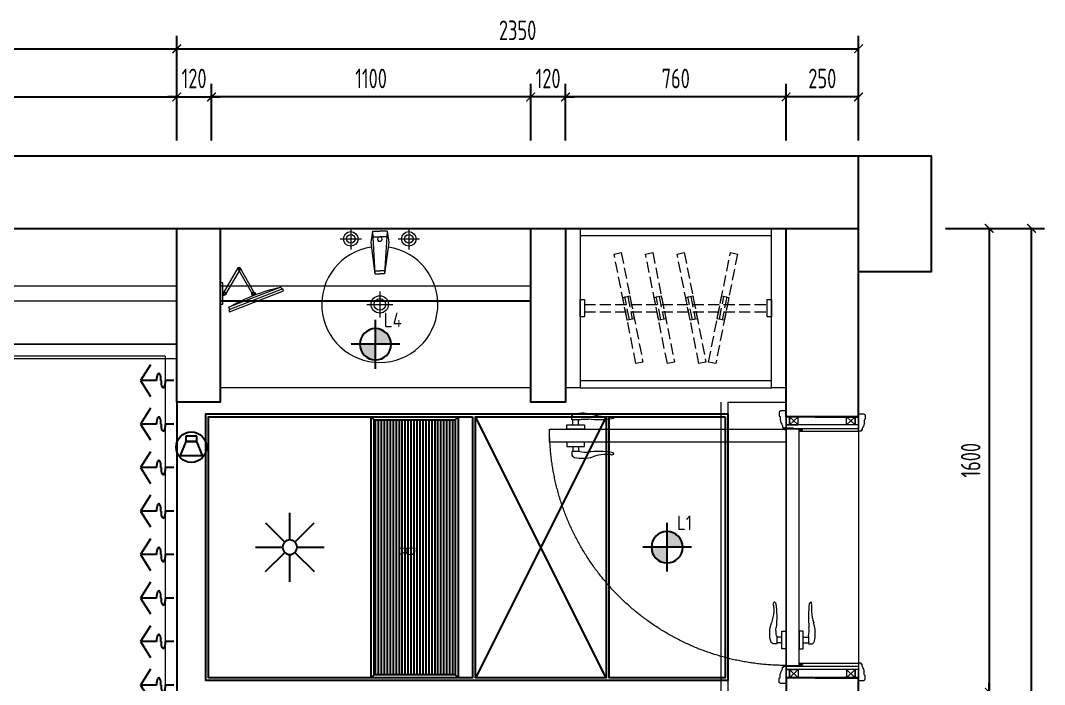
# Model space of a CAD drawing. Header units: millimetres. Extents: x 84706 to 155398, y -6776 to 36429.
# Drawn here: x 124882 to 128411, y 30277 to 32567 of the extents above; entities that cross this region are included whole.
import ezdxf
from ezdxf.enums import TextEntityAlignment as Align

# ---------------------------------------------------------------- set-up
doc = ezdxf.new("R2010")
doc.units = ezdxf.units.MM
for name, pattern in [('ACAD_ISO03W100', [30, 12, -18]), ('DASH', [8.89, 6.35, -2.54]), ('DOTE', [61.468, 50.8, -5.08, 0.508, -5.08]), ('HIDDEN', [9.525, 6.35, -3.175])]:
    doc.linetypes.add(name, pattern=pattern)
doc.layers.get('Defpoints').update_dxf_attribs({"color": 250})
for name, color, linetype in [('F-活动家具', 51, 'Continuous'), ('P-04-天花Ceiling AC', 14, 'Continuous'), ('P-04-天花Ceiling Lighting', 1, 'Continuous'), ('P-04-天花Ceiling Modelling', 30, 'Continuous'), ('WALL_NEW【新建墙体】', 4, 'Continuous'), ('WALL【墙体】', 7, 'Continuous')]:
    doc.layers.add(name, color=color, linetype=linetype)
for name, color, linetype, lineweight in [('FC-Doorsill【门槛线】', 8, 'Continuous', 0), ('FC-Material【地坪分割线】', 138, 'Continuous', 0), ('FF-Door【门】', 51, 'Continuous', 0), ('FF-Fixed【固定家具】', 30, 'Continuous', 0), ('FF-FIXT【洁具】', 31, 'Continuous', 0), ('FF-MT【门套】', 20, 'Continuous', 0), ('FF-【活动成品家具】', 51, 'Continuous', 0), ('RC-dimensions', 44, 'Continuous', 0), ('RC-Modelling【天花造型】', 30, 'Continuous', 0)]:
    doc.layers.add(name, color=color, linetype=linetype, lineweight=lineweight)
doc.styles.add('MT-DIM', font='ARCHS.SHX', dxfattribs={"width": 0.8})
doc.styles.add('XZC', font='SIMPLEX.SHX', dxfattribs={"width": 0.7, "bigfont": 'hztxt.shx'})
doc.styles.add('尺寸标注', font='ARCHS.SHX', dxfattribs={"width": 0.8})
doc.linetypes.add('LED_LINE', pattern='A,12.7,-5.08,["LED",XZC,S=2.54,R=0,X=-2.54,Y=-1.27],-6.35', length=24.13)
doc.dimstyles.new('海龙1：25', dxfattribs={"dimscale": 25, "dimtxt": 2.25, "dimasz": 1, "dimexe": 1.5, "dimexo": 1, "dimgap": 1, "dimtad": 1, "dimdec": 0, "dimrnd": 5, "dimdsep": 46, "dimtxsty": '尺寸标注', "dimblk": 'ARCHTICK', "dimblk1": 'ARCHTICK', "dimblk2": 'ARCHTICK', "dimcen": 1, "dimclrd": 44, "dimclre": 44, "dimclrt": 2, "dimadec": 0, "dimazin": 0, "dimtfac": 1, "dimtdec": 0, "dimtix": 1, "dimtmove": 2, "dimatfit": 3, "dimldrblk": 'hl_arrow2', "dimfxl": 0, "dimarcsym": 0})

# ---------------------------------------------------------------- blocks, each defined once
blk = doc.blocks.new('_ArchTick')
at = {"color": 2, "linetype": 'ByBlock', "const_width": 0.15}
blk.add_lwpolyline([(-0.5, -0.5), (0.5, 0.5)], dxfattribs=at)
blk = doc.blocks.new('*D802')
at = {"layer": 'Defpoints', "color": 0, "transparency": 16777216}
for p in [(126039.3, 26730.4), (125919.3, 26277.4), (126039.3, 26277.4)]:
    blk.add_point(p, dxfattribs=at)
at = {"layer": 'RC-dimensions', "color": 44, "lineweight": -2, "transparency": 16777216}
for p, q in [((125919.3, 26580.4), (125919.3, 26775.4)), ((126039.3, 26580.4), (126039.3, 26775.4)), ((125919.3, 26730.4), (125889.3, 26730.4)), ((125919.3, 26730.4), (126039.3, 26730.4)), ((126039.3, 26730.4), (126069.3, 26730.4))]:
    blk.add_line(p, q, dxfattribs=at)
at = {"layer": 'RC-dimensions', "color": 44, "lineweight": -2, "transparency": 16777216, "xscale": 30, "yscale": 30, "zscale": 30}
blk.add_blockref('_ArchTick', (125919.3, 26730.4), dxfattribs=at)
at = {"layer": 'RC-dimensions', "color": 44, "lineweight": -2, "transparency": 16777216, "xscale": 30, "yscale": 30, "zscale": 30, "rotation": 180}
blk.add_blockref('_ArchTick', (126039.3, 26730.4), dxfattribs=at)
at = {"layer": 'RC-dimensions', "color": 2, "transparency": 16777216, "insert": (125979.3, 26794.2), "char_height": 67.5, "attachment_point": 5, "style": '尺寸标注'}
blk.add_mtext('120', dxfattribs=at)
blk = doc.blocks.new('hl_arrow2')
at = {"color": 2}
blk.add_line((-0.22, 0), (-1, 0), dxfattribs=at)
blk.add_lwpolyline([(-0.22, 0), (-0.86, -0.69), (-0.65, -0.86), (0, 0), (-0.65, 0.86), (-0.86, 0.69)], close=True, dxfattribs=at)
for points in [[(-0.86, 0.69), (-0.65, 0.86), (-0.22, 0), (0, 0)], [(-0.86, -0.69), (-0.65, -0.86), (-0.22, 0), (0, 0)]]:
    blk.add_solid(points, dxfattribs=at)
blk = doc.blocks.new('*D803')
at = {"layer": 'Defpoints', "color": 0, "transparency": 16777216}
for p in [(128419.4, 24677.5), (128719.4, 24677.5), (128269.3, 24527.5)]:
    blk.add_point(p, dxfattribs=at)
at = {"layer": 'RC-dimensions', "color": 44, "lineweight": -2, "transparency": 16777216}
for p, q in [((128719.4, 24677.5), (128719.4, 24707.5)), ((128569.4, 24677.5), (128764.4, 24677.5)), ((128719.4, 24527.5), (128719.4, 24677.5)), ((128569.4, 24527.5), (128764.4, 24527.5)), ((128719.4, 24527.5), (128719.4, 24497.5))]:
    blk.add_line(p, q, dxfattribs=at)
at = {"layer": 'RC-dimensions', "color": 44, "lineweight": -2, "transparency": 16777216, "xscale": 30, "yscale": 30, "zscale": 30}
for p, rotation in [((128719.4, 24677.5), 270), ((128719.4, 24527.5), 90)]:
    blk.add_blockref('_ArchTick', p, dxfattribs=dict(at, rotation=rotation))
at = {"layer": 'RC-dimensions', "color": 2, "transparency": 16777216, "insert": (128655.7, 24602.5), "char_height": 67.5, "attachment_point": 5, "rotation": 90, "style": '尺寸标注'}
blk.add_mtext('150', dxfattribs=at)
blk = doc.blocks.new('*D806')
at = {"layer": 'Defpoints', "color": 0, "transparency": 16777216}
for p in [(128019.3, 26730.4), (128269.3, 26430.4), (128019.3, 26277.4)]:
    blk.add_point(p, dxfattribs=at)
at = {"layer": 'RC-dimensions', "color": 44, "lineweight": -2, "transparency": 16777216}
for p, q in [((128019.3, 26580.4), (128019.3, 26775.4)), ((128269.3, 26580.4), (128269.3, 26775.4)), ((128269.3, 26730.4), (128019.3, 26730.4))]:
    blk.add_line(p, q, dxfattribs=at)
at = {"layer": 'RC-dimensions', "color": 44, "lineweight": -2, "transparency": 16777216, "xscale": 30, "yscale": 30, "zscale": 30, "rotation": 180}
blk.add_blockref('_ArchTick', (128019.3, 26730.4), dxfattribs=at)
at = {"layer": 'RC-dimensions', "color": 44, "lineweight": -2, "transparency": 16777216, "xscale": 30, "yscale": 30, "zscale": 30}
blk.add_blockref('_ArchTick', (128269.3, 26730.4), dxfattribs=at)
at = {"layer": 'RC-dimensions', "color": 2, "transparency": 16777216, "insert": (128144.3, 26794.2), "char_height": 67.5, "attachment_point": 5, "style": '尺寸标注'}
blk.add_mtext('250', dxfattribs=at)
blk = doc.blocks.new('*D807')
at = {"layer": 'Defpoints', "color": 0, "transparency": 16777216}
for p in [(127259.3, 26730.4), (127259.3, 26277.4), (128019.3, 26277.4)]:
    blk.add_point(p, dxfattribs=at)
at = {"layer": 'RC-dimensions', "color": 44, "lineweight": -2, "transparency": 16777216}
for p, q in [((127259.3, 26580.4), (127259.3, 26775.4)), ((128019.3, 26580.4), (128019.3, 26775.4)), ((128019.3, 26730.4), (127259.3, 26730.4))]:
    blk.add_line(p, q, dxfattribs=at)
at = {"layer": 'RC-dimensions', "color": 44, "lineweight": -2, "transparency": 16777216, "xscale": 30, "yscale": 30, "zscale": 30, "rotation": 180}
blk.add_blockref('_ArchTick', (127259.3, 26730.4), dxfattribs=at)
at = {"layer": 'RC-dimensions', "color": 44, "lineweight": -2, "transparency": 16777216, "xscale": 30, "yscale": 30, "zscale": 30}
blk.add_blockref('_ArchTick', (128019.3, 26730.4), dxfattribs=at)
at = {"layer": 'RC-dimensions', "color": 2, "transparency": 16777216, "insert": (127639.3, 26794.2), "char_height": 67.5, "attachment_point": 5, "style": '尺寸标注'}
blk.add_mtext('760', dxfattribs=at)
blk = doc.blocks.new('洗手台40')
at = {"color": 8}
for p, q in [((194.8, 336.5), (194.8, 263.5)), ((231.3, 300), (158.3, 300)), ((-31.3, 245.1), (-31.3, 154.9)), ((182.2, 231.4), (74.6, 216.7)), ((221.1, 225), (74.6, 216.7)), ((74.6, 216.7), (74.6, 200)), ((84.7, 217.2), (84.7, 200)), ((221.1, 225), (182.2, 231.4)), ((201.4, 223.9), (201.4, 200)), ((221.1, 225), (221.1, 200)), ((13.8, 200), (-76.3, 200)), ((74.6, 183.3), (74.6, 200)), ((221.1, 175), (74.6, 183.3)), ((182.2, 168.6), (74.6, 183.3)), ((84.7, 182.8), (84.7, 200)), ((201.4, 176.1), (201.4, 200)), ((221.1, 175), (221.1, 200)), ((221.1, 175), (182.2, 168.6)), ((194.8, 136.5), (194.8, 63.5)), ((231.3, 100), (158.3, 100))]:
    blk.add_line(p, q, dxfattribs=at)
for centre, radius in [((194.8, 300), 25), ((194.8, 300), 15), ((-31.3, 200), 30), ((-31.3, 200), 20), ((194.8, 100), 25), ((194.8, 100), 15)]:
    blk.add_circle(centre, radius, dxfattribs=at)
blk.add_arc((-31.3, 200), 200, 8.4238, 351.5762)
for centre, start, end in [((194, 201.2), 350.5252, 189.4748), ((194, 198.8), 170.5252, 9.4748)]:
    blk.add_arc(centre, 7.19, start, end, dxfattribs=at)
blk = doc.blocks.new('*D808')
at = {"layer": 'Defpoints', "color": 0, "transparency": 16777216}
for p in [(126039.3, 26730.4), (126039.3, 26277.4), (127139.3, 26277.4)]:
    blk.add_point(p, dxfattribs=at)
at = {"layer": 'RC-dimensions', "color": 44, "lineweight": -2, "transparency": 16777216}
for p, q in [((126039.3, 26580.4), (126039.3, 26775.4)), ((127139.3, 26580.4), (127139.3, 26775.4)), ((127139.3, 26730.4), (126039.3, 26730.4))]:
    blk.add_line(p, q, dxfattribs=at)
at = {"layer": 'RC-dimensions', "color": 44, "lineweight": -2, "transparency": 16777216, "xscale": 30, "yscale": 30, "zscale": 30, "rotation": 180}
blk.add_blockref('_ArchTick', (126039.3, 26730.4), dxfattribs=at)
at = {"layer": 'RC-dimensions', "color": 44, "lineweight": -2, "transparency": 16777216, "xscale": 30, "yscale": 30, "zscale": 30}
blk.add_blockref('_ArchTick', (127139.3, 26730.4), dxfattribs=at)
at = {"layer": 'RC-dimensions', "color": 2, "transparency": 16777216, "insert": (126589.3, 26794.2), "char_height": 67.5, "attachment_point": 5, "style": '尺寸标注'}
blk.add_mtext('1100', dxfattribs=at)
blk = doc.blocks.new('*D809')
at = {"layer": 'Defpoints', "color": 0, "transparency": 16777216}
for p in [(127139.3, 26730.4), (127139.3, 26277.4), (127259.3, 26277.4)]:
    blk.add_point(p, dxfattribs=at)
at = {"layer": 'RC-dimensions', "color": 44, "lineweight": -2, "transparency": 16777216}
for p, q in [((127139.3, 26580.4), (127139.3, 26775.4)), ((127259.3, 26580.4), (127259.3, 26775.4)), ((127139.3, 26730.4), (127109.3, 26730.4)), ((127259.3, 26730.4), (127139.3, 26730.4)), ((127259.3, 26730.4), (127289.3, 26730.4))]:
    blk.add_line(p, q, dxfattribs=at)
at = {"layer": 'RC-dimensions', "color": 44, "lineweight": -2, "transparency": 16777216, "xscale": 30, "yscale": 30, "zscale": 30}
blk.add_blockref('_ArchTick', (127139.3, 26730.4), dxfattribs=at)
at = {"layer": 'RC-dimensions', "color": 44, "lineweight": -2, "transparency": 16777216, "xscale": 30, "yscale": 30, "zscale": 30, "rotation": 180}
blk.add_blockref('_ArchTick', (127259.3, 26730.4), dxfattribs=at)
at = {"layer": 'RC-dimensions', "color": 2, "transparency": 16777216, "insert": (127199.3, 26794.2), "char_height": 67.5, "attachment_point": 5, "style": '尺寸标注'}
blk.add_mtext('120', dxfattribs=at)
blk = doc.blocks.new('*D810')
at = {"layer": 'Defpoints', "color": 0, "transparency": 16777216}
for p in [(128269.3, 26277.4), (128019.3, 24677.5), (128719.4, 24677.5)]:
    blk.add_point(p, dxfattribs=at)
at = {"layer": 'RC-dimensions', "color": 44, "lineweight": -2, "transparency": 16777216}
for p, q in [((128569.4, 26277.4), (128764.4, 26277.4)), ((128719.4, 26277.4), (128719.4, 24677.5)), ((128569.4, 24677.5), (128764.4, 24677.5))]:
    blk.add_line(p, q, dxfattribs=at)
at = {"layer": 'RC-dimensions', "color": 44, "lineweight": -2, "transparency": 16777216, "xscale": 30, "yscale": 30, "zscale": 30}
for p, rotation in [((128719.4, 26277.4), 90), ((128719.4, 24677.5), 270)]:
    blk.add_blockref('_ArchTick', p, dxfattribs=dict(at, rotation=rotation))
at = {"layer": 'RC-dimensions', "color": 2, "transparency": 16777216, "insert": (128655.7, 25477.5), "char_height": 67.5, "attachment_point": 5, "rotation": 90, "style": '尺寸标注'}
blk.add_mtext('1600', dxfattribs=at)
blk = doc.blocks.new('刮须镜平面')
at = {"color": 0, "ltscale": 0.4}
for p, q in [((-118.2, 1.9), (-68.3, 88.4)), ((-61.6, 84.6), (-111.6, -1.9)), ((-68.3, 84.6), (-18.3, -1.9)), ((-11.7, 1.9), (-61.6, 88.4)), ((-9.2, 36.5), (0, 36.5)), ((-9.2, -36.5), (-9.2, 36.5)), ((0, 36.5), (0, -36.5)), ((-218.4, 9.3), (-215.7, 16.4)), ((-32.2, -63), (-218.4, 9.3)), ((-215.7, 16.4), (-29.4, -55.8)), ((-212.1, 15), (-209.3, 22.2)), ((-209.3, 22.2), (-30.2, -47.3)), ((-122.3, -3.3), (-120.3, 2.1)), ((-9.2, 5.8), (-15, 5.8)), ((-111.6, -7.5), (-109.5, -2.1)), ((-9.2, -5.8), (-15, -5.8)), ((-33, -54.4), (-30.2, -47.3)), ((-29.4, -55.8), (-32.2, -63)), ((0, -36.5), (-9.2, -36.5))]:
    blk.add_line(p, q, dxfattribs=at)
for centre in [(-64.9, 86.5), (-114.9, 0), (-15, 0)]:
    blk.add_circle(centre, 3.07, dxfattribs=at)
for centre, radius, start, end in [((-64.9, 86.5), 3.84, 30, 210), ((-64.9, 86.5), 3.84, 330, 150), ((-335.4, -568.2), 603.7, 59.6373, 77.9472), ((-114.9, 0), 5.76, 338.7922, 158.7922), ((-114.9, 0), 3.84, 150, 330), ((-15, 0), 5.76, 90, 270), ((-15, 0), 3.84, 210, 30)]:
    blk.add_arc(centre, radius, start, end, dxfattribs=at)
blk = doc.blocks.new('*D819')
at = {"layer": 'Defpoints', "color": 0, "transparency": 16777216}
for p in [(125919.3, 26896.6), (121519.3, 26596.6), (125919.3, 26596.6)]:
    blk.add_point(p, dxfattribs=at)
at = {"layer": 'RC-dimensions', "color": 44, "lineweight": -2, "transparency": 16777216}
for p, q in [((121519.3, 26746.6), (121519.3, 26941.6)), ((125919.3, 26746.6), (125919.3, 26941.6)), ((121519.3, 26896.6), (125919.3, 26896.6))]:
    blk.add_line(p, q, dxfattribs=at)
at = {"layer": 'RC-dimensions', "color": 44, "lineweight": -2, "transparency": 16777216, "xscale": 30, "yscale": 30, "zscale": 30, "rotation": 180}
blk.add_blockref('_ArchTick', (121519.3, 26896.6), dxfattribs=at)
at = {"layer": 'RC-dimensions', "color": 44, "lineweight": -2, "transparency": 16777216, "xscale": 30, "yscale": 30, "zscale": 30}
blk.add_blockref('_ArchTick', (125919.3, 26896.6), dxfattribs=at)
at = {"layer": 'RC-dimensions', "color": 2, "transparency": 16777216, "insert": (123719.3, 26960.4), "char_height": 67.5, "attachment_point": 5, "style": '尺寸标注'}
blk.add_mtext('4400', dxfattribs=at)
blk = doc.blocks.new('*D820')
at = {"layer": 'Defpoints', "color": 0, "transparency": 16777216}
for p in [(128565.1, 26277.4), (128865.1, 26277.4), (128565.1, 22927.4)]:
    blk.add_point(p, dxfattribs=at)
at = {"layer": 'RC-dimensions', "color": 44, "lineweight": -2, "transparency": 16777216}
for p, q in [((128715.1, 26277.4), (128910.1, 26277.4)), ((128865.1, 22927.4), (128865.1, 26277.4)), ((128715.1, 22927.4), (128910.1, 22927.4))]:
    blk.add_line(p, q, dxfattribs=at)
at = {"layer": 'RC-dimensions', "color": 44, "lineweight": -2, "transparency": 16777216, "xscale": 30, "yscale": 30, "zscale": 30}
for p, rotation in [((128865.1, 26277.4), 90), ((128865.1, 22927.4), 270)]:
    blk.add_blockref('_ArchTick', p, dxfattribs=dict(at, rotation=rotation))
at = {"layer": 'RC-dimensions', "color": 2, "transparency": 16777216, "insert": (128801.4, 24602.4), "char_height": 67.5, "attachment_point": 5, "rotation": 90, "style": '尺寸标注'}
blk.add_mtext('3350', dxfattribs=at)
blk = doc.blocks.new('门套线03')
at = {"ltscale": 100}
blk.add_lwpolyline([(60, 0), (60, 19.7, -0.339185), (56.6, 23.1), (42, 23.1, -0.360475), (38.5, 19.7), (29.2, 19.7, 0.137802), (14.5, 14.7, -0.16589), (3.4, 11.9), (3.4, 8.7), (0, 8.7), (0, 0)], format="xyb", close=True, dxfattribs=at)
blk = doc.blocks.new('HL_Door_Hinge')
at = {"color": 0, "linetype": 'DOTE', "ltscale": 0.04}
for p, q in [((-4, 3), (4, 3)), ((0, -1), (0, 7))]:
    blk.add_line(p, q, dxfattribs=at)
at = {"color": 0, "linetype": 'DASH', "ltscale": 5}
for p, q in [((-2, -26), (-2, 0.8)), ((-0.5, -26), (-0.5, 0)), ((0.5, -26), (0.5, 0)), ((2, -26), (2, 0.8)), ((-0.5, -26), (-2, -26)), ((0.5, -26), (2, -26))]:
    blk.add_line(p, q, dxfattribs=at)
for radius in [3, 2]:
    blk.add_circle((0, 3), radius, dxfattribs=at)
blk = doc.blocks.new('HL_Door_Seal')
at = {"color": 0}
for p, q in [((5, 0), (-5, 0)), ((-1, 6), (-0.5, 6.5)), ((-1, 6), (-0.5, 6)), ((-1, 5.5), (-0.5, 6)), ((-1, 5.5), (-0.5, 5.5)), ((-1, 5), (-0.5, 5.5)), ((-1, 4.5), (-0.5, 5)), ((-1, 5), (-0.5, 5)), ((-1, 4.5), (-0.5, 4.5)), ((-1, 4), (-0.5, 4.5)), ((-1, 4), (-0.5, 4)), ((-1, 3.5), (-0.5, 4)), ((-1, 3.5), (-0.5, 3.5)), ((-1, 3), (-0.5, 3.5)), ((-1, 3), (-0.5, 3)), ((-1, 2.5), (-0.5, 3)), ((-1, 2.5), (-0.5, 2.5)), ((-1, 2), (-0.5, 2.5)), ((-1, 2), (-0.5, 2)), ((-1, 1.5), (-0.5, 2)), ((-1, 1.5), (-0.5, 1.5)), ((-1, 1), (-0.5, 1.5)), ((-1, 1), (-0.5, 1)), ((-1, 0.5), (-0.5, 1)), ((-1, 0.5), (-0.5, 0.5)), ((-1, 0), (-0.5, 0.5)), ((-0.5, 6.5), (0.5, 6.5)), ((1, 6), (0.5, 6.5)), ((1, 6), (0.5, 6)), ((1, 5.5), (0.5, 6)), ((1, 5.5), (0.5, 5.5)), ((1, 5), (0.5, 5.5)), ((1, 5), (0.5, 5)), ((1, 4.5), (0.5, 5)), ((1, 4.5), (0.5, 4.5)), ((1, 4), (0.5, 4.5)), ((1, 4), (0.5, 4)), ((1, 3.5), (0.5, 4)), ((1, 3.5), (0.5, 3.5)), ((1, 3), (0.5, 3.5)), ((1, 3), (0.5, 3)), ((1, 2.5), (0.5, 3)), ((1, 2.5), (0.5, 2.5)), ((1, 2), (0.5, 2.5)), ((1, 2), (0.5, 2)), ((1, 1.5), (0.5, 2)), ((1, 1.5), (0.5, 1.5)), ((1, 1), (0.5, 1.5)), ((1, 1), (0.5, 1)), ((1, 0.5), (0.5, 1)), ((1, 0.5), (0.5, 0.5)), ((1, 0), (0.5, 0.5))]:
    blk.add_line(p, q, dxfattribs=at)
blk.add_lwpolyline([(-3.9, -1, 0.774597), (3.9, -1)], format="xyb", close=True, dxfattribs=at)
blk.add_arc((0, 0), 5, 180, 0.0005, dxfattribs=at)
blk = doc.blocks.new('门把手02')
at = {"color": 250}
for p, q in [((-13.5, 32.2), (-13.5, 40.9)), ((-30.4, 14.6), (-15.2, 14.6)), ((-30.4, 0), (-30.4, 14.6)), ((30.4, 0), (-30.4, 0)), ((-15.2, 14.6), (19.6, 14.6)), ((-15.2, 14.6), (19.6, 14.6)), ((12.9, 32.2), (-13.5, 32.2)), ((-9.4, 14.6), (-9.4, 32.2)), ((9.4, 14.6), (9.4, 32.2)), ((19.6, 14.6), (30.4, 14.6)), ((30.4, 14.6), (30.4, 0))]:
    blk.add_line(p, q, dxfattribs=at)
at = {"color": 250, "extrusion": (0, 0, -1)}
for centre, major_axis, start_param, end_param in [((-1.3, 40.9), (-8.59, 8.59), 5.497787, 6.813202), ((23.4, -64.1), (-0.1, 120), -0.233047, 0.306451), ((79.3, 368.4), (-0.1, 336.3), 3.005111, 3.247916), ((107.8, 189.2), (1.8, 147), 3.194781, 3.464277), ((105.2, 172), (-91.7, 91.7), 3.813778, 3.981187), ((122.5, 24), (-13.7, 13.7), 0.647464, 1.248663), ((124, 43.6), (5.92, 5.92), 1.238085, 2.228964), ((130.6, 40.4), (-0.729, 0.729), 1.325662, 2.819982), ((12.9, 37.2), (3.58, 3.58), 2.124304, 2.356194), ((33.8, -51.4), (0, 86), -0.231441, 0.114669)]:
    blk.add_ellipse(centre, major_axis=major_axis, ratio=1, start_param=start_param, end_param=end_param, dxfattribs=at)
blk = doc.blocks.new('hld_1_820_250_门把手02_门套线03_45_0_0_3_40_0_1_1')
at = {"layer": 'FC-Doorsill【门槛线】'}
for p, q in [((-0.5, 0.1389), (0.5, 0.1389)), ((-0.5, -0.1389), (0.5, -0.1389))]:
    blk.add_line(p, q, dxfattribs=at)
at = {"layer": 'FF-Door【门】'}
blk.add_lwpolyline([(-0.4528, 0.1389), (-0.4028, 0.1389), (-0.4028, 1.0444), (-0.4528, 1.0444)], close=True, dxfattribs=at)
at = {"layer": 'FF-Door【门】', "color": 250, "linetype": 'ACAD_ISO03W100', "ltscale": 2.083333}
blk.add_lwpolyline([(-0.4528, 0.1389), (0.4528, 0.1389), (0.4528, 0.0889), (-0.4528, 0.0889)], close=True, dxfattribs=at)
at = {"layer": 'FF-Door【门】', "color": 8, "linetype": 'HIDDEN', "ltscale": 15}
blk.add_arc((-0.4528, 0.1389), 0.9056, 0, 90, dxfattribs=at)
at = {"layer": 'FF-MT【门套】', "color": 250}
for p, q in [((-0.4689, 0.1256), (-0.5, 0.0922)), ((-0.4689, 0.0922), (-0.5, 0.1256)), ((0.4689, 0.1256), (0.5, 0.0922)), ((0.4689, 0.0922), (0.5, 0.1256)), ((-0.5, -0.0922), (-0.4689, -0.1256)), ((-0.5, -0.1256), (-0.4689, -0.0922)), ((0.5, -0.0922), (0.4689, -0.1256)), ((0.5, -0.1256), (0.4689, -0.0922))]:
    blk.add_line(p, q, dxfattribs=at)
for points in [[(-0.5, 0.1389), (-0.4689, 0.1389), (-0.4689, 0.1256), (-0.5, 0.1256)], [(-0.4689, 0.1256), (-0.4689, 0.0922), (-0.5, 0.0922), (-0.5, 0.1256)], [(-0.4689, 0.1389), (-0.4556, 0.1389), (-0.4556, -0.1389), (-0.4689, -0.1389)], [(0.4689, 0.1389), (0.4556, 0.1389), (0.4556, -0.1389), (0.4689, -0.1389)], [(0.5, 0.1389), (0.4689, 0.1389), (0.4689, 0.1256), (0.5, 0.1256)], [(0.4689, 0.1256), (0.4689, 0.0922), (0.5, 0.0922), (0.5, 0.1256)], [(-0.5, -0.0922), (-0.5, -0.1256), (-0.4689, -0.1256), (-0.4689, -0.0922)], [(0.5, -0.0922), (0.5, -0.1256), (0.4689, -0.1256), (0.4689, -0.0922)], [(-0.5, -0.1389), (-0.4689, -0.1389), (-0.4689, -0.1256), (-0.5, -0.1256)], [(0.5, -0.1389), (0.4689, -0.1389), (0.4689, -0.1256), (0.5, -0.1256)]]:
    blk.add_lwpolyline(points, close=True, dxfattribs=at)
at = {"layer": 'FF-MT【门套】'}
for points in [[(-0.5, 0.1389), (-0.4556, 0.1389), (-0.4556, 0.0833), (-0.4444, 0.0833), (-0.4444, -0.1389), (-0.5, -0.1389)], [(0.5, 0.1389), (0.4556, 0.1389), (0.4556, 0.0833), (0.4444, 0.0833), (0.4444, -0.1389), (0.5, -0.1389)]]:
    blk.add_lwpolyline(points, close=True, dxfattribs=at)
at = {"layer": 'FF-Door【门】', "color": 250, "yscale": 0.001111111111111, "zscale": 0.001111111111111}
for name, p, xscale, rotation in [('门把手02', (-0.4528, 0.9444), -0.001111111111111, 90.00000000000593), ('门把手02', (-0.4028, 0.9444), 0.001111111111111, 270.0000000000178), ('HL_Door_Seal', (-0.45, 0.0833), 0.001111111111111, 180.0000000000119), ('HL_Door_Seal', (0.45, 0.0833), -0.001111111111111, 180)]:
    blk.add_blockref(name, p, dxfattribs=dict(at, xscale=xscale, rotation=rotation))
at = {"layer": 'FF-Door【门】', "color": 250, "zscale": 0.001111111111111}
for name, p, xscale, yscale in [('门把手02', (0.3556, 0.1389), -0.001111111111111, 0.001111111111111), ('HL_Door_Hinge', (-0.4542, 0.1389), 0.001111111111111, 0.001111111111111), ('门把手02', (0.3556, 0.0889), -0.001111111111111, -0.001111111111111)]:
    blk.add_blockref(name, p, dxfattribs=dict(at, xscale=xscale, yscale=yscale))
at = {"layer": 'FF-MT【门套】', "zscale": 0.001111111111111}
for p, xscale, yscale in [((-0.4556, 0.1389), -0.001111111111111, 0.001111111111111), ((0.4556, 0.1389), 0.001111111111111, 0.001111111111111), ((-0.4444, -0.1389), -0.001111111111111, -0.001111111111111), ((0.4444, -0.1389), 0.001111111111111, -0.001111111111111)]:
    blk.add_blockref('门套线03', p, dxfattribs=dict(at, xscale=xscale, yscale=yscale))
blk = doc.blocks.new('*U175', base_point=(91807.5, 24366.4))
for points in [[(91857.5, 23816.4), (91807.5, 23816.4), (91807.5, 24366.4), (91857.5, 24366.4)], [(92517.5, 24366.4), (92567.5, 24366.4), (92567.5, 23816.4), (92517.5, 23816.4)]]:
    blk.add_lwpolyline(points, close=True)
for points in [[(91857.5, 24366.4), (92517.5, 24366.4)], [(91857.5, 23816.4), (92517.5, 23816.4)]]:
    blk.add_lwpolyline(points)
at = {"color": 0}
for points in [[(91857.5, 24341.4), (92517.5, 24341.4)], [(91857.5, 23841.4), (92517.5, 23841.4)]]:
    blk.add_lwpolyline(points, dxfattribs=at)
at = {"color": 0, "linetype": 'DASH', "ltscale": 6}
for points in [[(91999.4, 24282.7), (92074.5, 23905.1), (92050, 23900.2), (91974.9, 24277.8)], [(92107.9, 24282.7), (92183.1, 23905.1), (92158.5, 23900.2), (92083.4, 24277.8)], [(92216.5, 24282.7), (92291.6, 23905.1), (92267.1, 23900.2), (92192, 24277.8)], [(92300.6, 23905.1), (92375.7, 24282.7), (92400.2, 24277.8), (92325.1, 23900.2)], [(92029.1, 24133.1), (92044.7, 24054.6), (92020.2, 24049.7), (92004.6, 24128.2)], [(92021.8, 24131.6), (92037.4, 24053.2), (92027.6, 24051.2), (92012, 24129.7)], [(92137.7, 24133.1), (92153.3, 24054.6), (92128.8, 24049.7), (92113.2, 24128.2)], [(92130.3, 24131.6), (92145.9, 24053.2), (92136.1, 24051.2), (92120.5, 24129.7)], [(92246.3, 24133.1), (92261.9, 24054.6), (92237.4, 24049.7), (92221.8, 24128.2)], [(92238.9, 24131.6), (92254.5, 24053.2), (92244.7, 24051.2), (92229.1, 24129.7)], [(92330.3, 24054.6), (92345.9, 24133.1), (92370.4, 24128.2), (92354.8, 24049.7)], [(92337.7, 24053.2), (92353.3, 24131.6), (92363.1, 24129.7), (92347.5, 24051.2)]]:
    blk.add_lwpolyline(points, close=True, dxfattribs=at)
at = {"color": 0}
for points in [[(91872.5, 24061.4), (91857.5, 24061.4), (91857.5, 24121.4), (91872.5, 24121.4)], [(92502.5, 24121.4), (92517.5, 24121.4), (92517.5, 24061.4), (92502.5, 24061.4)], [(92502.5, 24121.4), (92517.5, 24121.4), (92517.5, 24061.4), (92502.5, 24061.4)]]:
    blk.add_lwpolyline(points, close=True, dxfattribs=at)
at = {"color": 0, "linetype": 'DASH', "ltscale": 6}
for points in [[(91872.5, 24103.9), (92502.5, 24103.9)], [(91872.5, 24078.9), (92502.5, 24078.9)]]:
    blk.add_lwpolyline(points, dxfattribs=at)
blk = doc.blocks.new('*D822')
at = {"layer": 'Defpoints', "color": 0, "transparency": 16777216}
for p in [(128269.3, 26896.6), (125919.3, 26596.6), (128269.3, 26596.6)]:
    blk.add_point(p, dxfattribs=at)
at = {"layer": 'RC-dimensions', "color": 44, "lineweight": -2, "transparency": 16777216}
for p, q in [((125919.3, 26746.6), (125919.3, 26941.6)), ((128269.3, 26746.6), (128269.3, 26941.6)), ((125919.3, 26896.6), (128269.3, 26896.6))]:
    blk.add_line(p, q, dxfattribs=at)
at = {"layer": 'RC-dimensions', "color": 44, "lineweight": -2, "transparency": 16777216, "xscale": 30, "yscale": 30, "zscale": 30, "rotation": 180}
blk.add_blockref('_ArchTick', (125919.3, 26896.6), dxfattribs=at)
at = {"layer": 'RC-dimensions', "color": 44, "lineweight": -2, "transparency": 16777216, "xscale": 30, "yscale": 30, "zscale": 30}
blk.add_blockref('_ArchTick', (128269.3, 26896.6), dxfattribs=at)
at = {"layer": 'RC-dimensions', "color": 2, "transparency": 16777216, "insert": (127094.3, 26960.4), "char_height": 67.5, "attachment_point": 5, "style": '尺寸标注'}
blk.add_mtext('2350', dxfattribs=at)
blk = doc.blocks.new('1800平10103585')
blk.add_line((-823.8, 948.8), (823.8, 948.8))
at = {"color": 8}
for p, q in [((-1225, 674.6), (-1225, 906.3)), ((-823.8, 898), (-823.8, 542.4)), ((-25.6, 898), (-823.8, 898)), ((-25.6, 542.4), (-25.6, 898)), ((823.8, 898), (26.8, 898)), ((26.8, 898), (26.8, 542.4)), ((823.8, 542.4), (823.8, 898)), ((1225, 674.6), (1225, 906.3)), ((-1225, 674.6), (-1456.7, 674.6)), ((-1225, 674.6), (-993.3, 674.6)), ((-1225, 674.6), (-1225, 442.9)), ((1225, 674.6), (993.3, 674.6)), ((1225, 674.6), (1456.7, 674.6)), ((1225, 674.6), (1225, 442.9)), ((-823.8, 542.4), (-25.6, 542.4)), ((26.8, 542.4), (823.8, 542.4)), ((-49.4, 491.6), (900, 491.6)), ((-355.8, 288.4), (900, 288.4))]:
    blk.add_line(p, q, dxfattribs=at)
at = {"ltscale": 300}
for points in [[(-950, 949.6), (-1500, 949.6), (-1500, 399.6), (-950, 399.6)], [(950, 949.6), (1500, 949.6), (1500, 399.6), (950, 399.6)]]:
    blk.add_lwpolyline(points, close=True, dxfattribs=at)
at = {"color": 8}
for points in [[(-980, 919.6), (-1470, 919.6), (-1470, 429.6), (-980, 429.6)], [(980, 919.6), (1470, 919.6), (1470, 429.6), (980, 429.6)]]:
    blk.add_lwpolyline(points, close=True, dxfattribs=at)
at = {"ltscale": 300}
blk.add_lwpolyline([(823.8, 948.8, -0.414214), (900, 872.6), (900, -948.8, -0.414214), (823.8, -1025), (-823.8, -1025, -0.414214), (-900, -948.8), (-900, 872.6, -0.414214), (-823.8, 948.8)], format="xyb", dxfattribs=at)
at = {"color": 8}
for centre, radius in [((-1225, 674.6), 166.2), ((1225, 674.6), 166.2), ((-1225, 674.6), 76.2), ((1225, 674.6), 76.2)]:
    blk.add_circle(centre, radius, dxfattribs=at)
for centre, radius, start, end in [((-1433.4, 720.2), 635, 343.7398, 16.2602), ((584, 720.2), 635, 163.7398, 196.2602), ((-582.8, 720.2), 635, 343.7398, 16.2602), ((1433.4, 720.2), 635, 163.7398, 196.2602), ((115.3, -152), 644.8, 93.3565, 133.7371), ((15.8, -317), 811.2, 94.61, 113.2937), ((-1029.8, 2366.4), 2069.4, 273.5956, 290.5018), ((-865.1, 907), 798.6, 267.4938, 312.0298)]:
    blk.add_arc(centre, radius, start, end, dxfattribs=at)
blk = doc.blocks.new('*D824')
at = {"layer": 'Defpoints', "color": 0, "transparency": 16777216}
for p in [(125919.3, 26730.4), (122819.3, 26277.4), (125919.3, 26277.4)]:
    blk.add_point(p, dxfattribs=at)
at = {"layer": 'RC-dimensions', "color": 44, "lineweight": -2, "transparency": 16777216}
for p, q in [((122819.3, 26580.4), (122819.3, 26775.4)), ((125919.3, 26580.4), (125919.3, 26775.4)), ((122819.3, 26730.4), (125919.3, 26730.4))]:
    blk.add_line(p, q, dxfattribs=at)
at = {"layer": 'RC-dimensions', "color": 44, "lineweight": -2, "transparency": 16777216, "xscale": 30, "yscale": 30, "zscale": 30, "rotation": 180}
blk.add_blockref('_ArchTick', (122819.3, 26730.4), dxfattribs=at)
at = {"layer": 'RC-dimensions', "color": 44, "lineweight": -2, "transparency": 16777216, "xscale": 30, "yscale": 30, "zscale": 30}
blk.add_blockref('_ArchTick', (125919.3, 26730.4), dxfattribs=at)
at = {"layer": 'RC-dimensions', "color": 2, "transparency": 16777216, "insert": (124369.3, 26794.2), "char_height": 67.5, "attachment_point": 5, "style": '尺寸标注'}
blk.add_mtext('3100', dxfattribs=at)
blk = doc.blocks.new('MT顶部喷淋')
at = {"layer": 'P-04-天花Ceiling Lighting', "color": 1}
for p, q in [((0, 25), (0, 118.7)), ((-17.7, 17.7), (-83.9, 83.9)), ((17.7, 17.7), (83.9, 83.9)), ((118.7, 0), (25, 0)), ((-25, 0), (-118.7, 0)), ((-83.9, -83.9), (-17.7, -17.7)), ((0, -118.7), (0, -25)), ((83.9, -83.9), (17.7, -17.7))]:
    blk.add_line(p, q, dxfattribs=at)
at = {"layer": 'P-04-天花Ceiling Lighting', "color": 1, "extrusion": (0, 0, -1)}
blk.add_ellipse((0, 0), major_axis=(-17.7, 17.7), ratio=1, start_param=5.890193371362064, end_param=12.17337867854165, dxfattribs=at)
blk = doc.blocks.new('MT射灯')
at = {"layer": 'P-04-天花Ceiling Lighting'}
h = blk.add_hatch(color=8, dxfattribs=at)
h.paths.add_polyline_path([(-54, 0), (0, 0), (0, 54, 0.414214)])
h.paths.add_polyline_path([(0, -54, 0.414214), (54, 0), (0, 0)])
at = {"layer": 'P-04-天花Ceiling Lighting', "color": 8}
for p, q in [((0, 84), (0, -84)), ((84, 0), (-84, 0))]:
    blk.add_line(p, q, dxfattribs=at)
at = {"layer": 'P-04-天花Ceiling Lighting', "color": 1}
blk.add_circle((0, 0), 54, dxfattribs=at)
at = {"layer": 'P-04-天花Ceiling Lighting', "color": 50, "style": 'MT-DIM'}
blk.add_attdef('L1', (60, -84), '', height=50, dxfattribs=at)
blk = doc.blocks.new('xzcawert')
at = {"layer": 'P-04-天花Ceiling AC'}
h = blk.add_hatch(dxfattribs=at)
h.set_pattern_fill('_USER', color=250, scale=10.24, angle=90, style=0, pattern_type=0)
h.set_pattern_definition([(90, (0, 0), (-10.24, 6e-16), [])])
h.paths.add_polyline_path([(15099.8, -8165.4), (15379.3, -8165.4), (15379.3, -9044.9), (15099.8, -9044.9)])
at = {"layer": 'P-04-天花Ceiling AC', "color": 8}
for p, q in [((15099.8, -8165.4, 16380.1), (15089.5, -8155.2, 16380.1)), ((15379.3, -8165.4, 16380.1), (15389.5, -8155.2, 16380.1)), ((15099.8, -9044.9, 16380.1), (15089.5, -9055.2, 16380.1)), ((15379.3, -9044.9, 16380.1), (15389.5, -9055.2, 16380.1))]:
    blk.add_line(p, q, dxfattribs=at)
at = {"layer": 'P-04-天花Ceiling AC', "color": 14, "ltscale": 2, "elevation": 16380.1}
blk.add_lwpolyline([(15089.5, -8155.2), (15389.5, -8155.2), (15389.5, -9055.2), (15089.5, -9055.2)], close=True, dxfattribs=at)
at = {"layer": 'P-04-天花Ceiling AC', "color": 8, "elevation": 16380.1}
blk.add_lwpolyline([(15099.8, -8165.4), (15379.3, -8165.4), (15379.3, -9044.9), (15099.8, -9044.9)], close=True, dxfattribs=at)
at = {"layer": 'P-04-天花Ceiling AC', "color": 50, "style": 'MT-DIM', "width": 0.8}
blk.add_attdef('R', text='', height=60, rotation=90, dxfattribs=at).set_placement((15266.7, -8591.8, 16380.1), align=Align.MIDDLE)
blk = doc.blocks.new('MT扬声器')
at = {"layer": 'P-04-天花Ceiling Lighting', "color": 8}
for p, q in [((41.3, 54.4), (-27.4, 27.3)), ((41.3, -54.4), (41.3, 54.4)), ((-54.7, 27.3), (-54.7, -27.3)), ((-27.4, 27.3), (-54.7, 27.3)), ((-27.4, 27.3), (-27.4, -27.3)), ((-27.4, -27.3), (-27.4, 27.3)), ((-54.7, -27.3), (-27.4, -27.3)), ((-27.4, -27.3), (41.3, -54.4))]:
    blk.add_line(p, q, dxfattribs=at)
at = {"layer": 'P-04-天花Ceiling Lighting', "color": 1}
blk.add_circle((0, 0), 75, dxfattribs=at)
blk = doc.blocks.new('*U321')
at = {"layer": 'P-04-天花Ceiling AC', "color": 3}
for p, q in [((-1554.6, 79.7), (-1500, 115.1)), ((-1500, 115.1), (-1445.4, 79.7)), ((-1404.6, 79.7), (-1350, 115.1)), ((-1350, 115.1), (-1295.4, 79.7)), ((-1254.6, 79.7), (-1200, 115.1)), ((-1200, 115.1), (-1145.4, 79.7)), ((-1104.6, 79.7), (-1050, 115.1)), ((-1050, 115.1), (-995.4, 79.7)), ((-954.6, 79.7), (-900, 115.1)), ((-900, 115.1), (-845.4, 79.7)), ((-804.6, 79.7), (-750, 115.1)), ((-750, 115.1), (-695.4, 79.7)), ((-654.6, 79.7), (-600, 115.1)), ((-600, 115.1), (-545.4, 79.7)), ((-504.6, 79.7), (-450, 115.1)), ((-450, 115.1), (-395.4, 79.7)), ((-354.6, 79.7), (-300, 115.1)), ((-300, 115.1), (-245.4, 79.7)), ((-204.6, 79.7), (-150, 115.1)), ((-150, 115.1), (-95.4, 79.7)), ((-54.6, 79.7), (0, 115.1)), ((0, 115.1), (54.6, 79.7)), ((95.4, 79.7), (150, 115.1)), ((150, 115.1), (204.6, 79.7)), ((245.4, 79.7), (300, 115.1)), ((300, 115.1), (354.6, 79.7)), ((395.4, 79.7), (450, 115.1)), ((450, 115.1), (504.6, 79.7)), ((545.4, 79.7), (600, 115.1)), ((600, 115.1), (654.6, 79.7)), ((695.4, 79.7), (750, 115.1)), ((750, 115.1), (804.6, 79.7)), ((845.4, 79.7), (900, 115.1)), ((900, 115.1), (954.6, 79.7)), ((995.4, 79.7), (1050, 115.1)), ((1050, 115.1), (1104.6, 79.7))]:
    blk.add_line(p, q, dxfattribs=at)
at = {"layer": 'P-04-天花Ceiling AC', "color": 3, "ltscale": 2}
for p, q in [((-1500, 59.3), (-1500, 115.1)), ((-1350, 59.3), (-1350, 115.1)), ((-1200, 59.3), (-1200, 115.1)), ((-1050, 59.3), (-1050, 115.1)), ((-900, 59.3), (-900, 115.1)), ((-750, 59.3), (-750, 115.1)), ((-600, 59.3), (-600, 115.1)), ((-450, 59.3), (-450, 115.1)), ((-300, 59.3), (-300, 115.1)), ((-150, 59.3), (-150, 115.1)), ((0, 59.3), (0, 115.1)), ((150, 59.3), (150, 115.1)), ((300, 59.3), (300, 115.1)), ((450, 59.3), (450, 115.1)), ((600, 59.3), (600, 115.1)), ((750, 59.3), (750, 115.1)), ((900, 59.3), (900, 115.1)), ((1050, 59.3), (1050, 115.1)), ((-1500, 0), (-1500, 28.7)), ((-1350, 0), (-1350, 28.7)), ((-1200, 0), (-1200, 28.7)), ((-1050, 0), (-1050, 28.7)), ((-900, 0), (-900, 28.7)), ((-750, 0), (-750, 28.7)), ((-600, 0), (-600, 28.7)), ((-450, 0), (-450, 28.7)), ((-300, 0), (-300, 28.7)), ((-150, 0), (-150, 28.7)), ((0, 0), (0, 28.7)), ((150, 0), (150, 28.7)), ((300, 0), (300, 28.7)), ((450, 0), (450, 28.7)), ((600, 0), (600, 28.7)), ((750, 0), (750, 28.7)), ((900, 0), (900, 28.7)), ((1050, 0), (1050, 28.7))]:
    blk.add_line(p, q, dxfattribs=at)
at = {"layer": 'P-04-天花Ceiling AC', "color": 3, "ltscale": 2, "extrusion": (0, 0, -1)}
for centre, major_axis in [((-1500, 51.7), (24.3, 0)), ((-1500, 36.3), (-24.3, 0)), ((-1350, 51.7), (24.3, 0)), ((-1350, 36.3), (-24.3, 0)), ((-1200, 51.7), (24.3, 0)), ((-1200, 36.3), (-24.3, 0)), ((-1050, 51.7), (24.3, 0)), ((-1050, 36.3), (-24.3, 0)), ((-900, 51.7), (24.3, 0)), ((-900, 36.3), (-24.3, 0)), ((-750, 51.7), (24.3, 0)), ((-750, 36.3), (-24.3, 0)), ((-600, 51.7), (24.3, 0)), ((-600, 36.3), (-24.3, 0)), ((-450, 51.7), (24.3, 0)), ((-450, 36.3), (-24.3, 0)), ((-300, 51.7), (24.3, 0)), ((-300, 36.3), (-24.3, 0)), ((-150, 51.7), (24.3, 0)), ((-150, 36.3), (-24.3, 0)), ((0, 51.7), (24.3, 0)), ((0, 36.3), (-24.3, 0)), ((150, 51.7), (24.3, 0)), ((150, 36.3), (-24.3, 0)), ((300, 51.7), (24.3, 0)), ((300, 36.3), (-24.3, 0)), ((450, 51.7), (24.3, 0)), ((450, 36.3), (-24.3, 0)), ((600, 51.7), (24.3, 0)), ((600, 36.3), (-24.3, 0)), ((750, 51.7), (24.3, 0)), ((750, 36.3), (-24.3, 0)), ((900, 51.7), (24.3, 0)), ((900, 36.3), (-24.3, 0)), ((1050, 51.7), (24.3, 0)), ((1050, 36.3), (-24.3, 0))]:
    blk.add_ellipse(centre, major_axis=major_axis, ratio=0.315764, start_param=1.570796, end_param=4.712389, dxfattribs=at)
at = {"layer": 'P-04-天花Ceiling AC', "color": 50, "style": 'MT-DIM', "width": 0.8}
blk.add_attdef('R/S/E', text='', height=51.2, dxfattribs=at).set_placement((0, -71.4), align=Align.CENTER)
blk = doc.blocks.new('jnyuhj')
at = {"layer": 'FC-Material【地坪分割线】'}
for p, q in [((125919.3, 24677.5), (125919.3, 25677.4)), ((125922.3, 24677.5), (125922.3, 25677.4))]:
    blk.add_line(p, q, dxfattribs=at)
blk.add_lwpolyline([(128019.3, 25627.5), (128269.3, 25627.5), (128269.3, 24727.5), (128019.3, 24727.5)], close=True, dxfattribs=at)
at = {"layer": 'FF-FIXT【洁具】'}
blk.add_lwpolyline([(126069.3, 26277.4), (127139.3, 26277.4), (127139.3, 25727.4), (126069.3, 25727.4)], close=True, dxfattribs=at)
at = {"layer": 'FF-【活动成品家具】'}
blk.add_lwpolyline([(122819.3, 26277.4), (125919.3, 26277.4), (125919.3, 25827.4), (122819.3, 25827.4)], close=True, dxfattribs=at)
at = {"layer": 'P-04-天花Ceiling Modelling', "color": 3, "linetype": 'LED_LINE', "ltscale": 0.5}
blk.add_line((126069.3, 26027.4), (127139.3, 26027.4), dxfattribs=at)
at = {"layer": 'P-04-天花Ceiling Modelling', "color": 8, "linetype": 'DASH', "ltscale": 300}
for p, q in [((127399.3, 25627.5, 0), (126949.3, 24727.5, 0)), ((127399.3, 24727.5, 0), (126949.3, 25627.5, 0))]:
    blk.add_line(p, q, dxfattribs=at)
at = {"layer": 'P-04-天花Ceiling Modelling', "color": 8, "elevation": 0}
for points in [[(127819.3, 25637.5), (127819.3, 24717.5), (126019.3, 24717.5), (126019.3, 25637.5)], [(127399.3, 25627.5), (127399.3, 24727.5), (126949.3, 24727.5), (126949.3, 25627.5)], [(127809.3, 25627.5), (127809.3, 24727.5), (127409.3, 24727.5), (127409.3, 25627.5)]]:
    blk.add_lwpolyline(points, close=True, dxfattribs=at)
at = {"layer": 'P-04-天花Ceiling Modelling', "color": 8}
blk.add_lwpolyline([(126939.3, 25627.5), (126939.3, 24727.5), (126029.3, 24727.5), (126029.3, 25627.5)], close=True, dxfattribs=at)
at = {"layer": 'RC-Modelling【天花造型】'}
for p, q in [((125919.3, 26077.4), (121739.3, 26077.4)), ((127139.3, 26077.4), (126069.3, 26077.4)), ((125919.3, 25877.4), (121739.3, 25877.4)), ((127819.3, 25677.4), (127819.3, 24677.5)), ((127819.3, 25677.4), (128019.3, 25677.4))]:
    blk.add_line(p, q, dxfattribs=at)
at = {"layer": 'RC-Modelling【天花造型】', "color": 1, "linetype": 'LED_LINE', "ltscale": 0.5}
for p, q in [((121739.3, 26027.4), (125919.3, 26027.4)), ((127794.3, 25677.4), (127794.3, 24677.5))]:
    blk.add_line(p, q, dxfattribs=at)
at = {"layer": 'RC-Modelling【天花造型】'}
blk.add_lwpolyline([(121739.3, 25877.4), (125919.3, 25877.4), (125919.3, 23047.4), (121739.3, 23047.4)], close=True, dxfattribs=at)
at = {"layer": 'RC-Modelling【天花造型】', "color": 36}
blk.add_lwpolyline([(121779.3, 25837.4), (125879.3, 25837.4), (125879.3, 23087.4), (121779.3, 23087.4)], close=True, dxfattribs=at)
at = {"layer": 'RC-Modelling【天花造型】', "color": 251}
blk.add_lwpolyline([(128019.3, 25627.5), (128269.3, 25627.5), (128269.3, 24727.5), (128019.3, 24727.5)], close=True, dxfattribs=at)
at = {"layer": 'WALL_NEW【新建墙体】'}
for p, q in [((128269.3, 25627.5), (128269.3, 26277.4)), ((128119.3, 25627.5), (128269.3, 25627.5)), ((128119.3, 24727.5), (128269.3, 24727.5)), ((128269.3, 24677.5), (128269.3, 24727.5))]:
    blk.add_line(p, q, dxfattribs=at)
for points in [[(125919.3, 26277.4), (126069.3, 26277.4), (126069.3, 25677.4), (125919.3, 25677.4)], [(127139.3, 26277.4), (127259.3, 26277.4), (127259.3, 25677.4), (127139.3, 25677.4)]]:
    blk.add_lwpolyline(points, close=True, dxfattribs=at)
for points in [[(128269.3, 25627.5), (128019.3, 25627.5), (128019.3, 26277.4)], [(128269.3, 24727.5), (128019.3, 24727.5), (128019.3, 24677.5)]]:
    blk.add_lwpolyline(points, dxfattribs=at)
at = {"layer": 'WALL【墙体】'}
for p, q in [((121269.3, 26527.4), (128269.3, 26527.4)), ((128269.3, 26277.4), (128269.3, 26527.4)), ((121519.3, 26277.4), (128269.3, 26277.4))]:
    blk.add_line(p, q, dxfattribs=at)
blk.add_lwpolyline([(128269.3, 26527.4), (128519.3, 26527.4), (128519.3, 26127.4), (128269.3, 26127.4), (128269.3, 26277.4)], dxfattribs=at)
at = {"layer": 'FF-Door【门】', "xscale": -899.9999999999927, "yscale": 899.9999999999927, "zscale": 899.9999999999927, "rotation": 89.99999999999706}
blk.add_blockref('hld_1_820_250_门把手02_门套线03_45_0_0_3_40_0_1_1', (128144.3, 25177.5), dxfattribs=at)
at = {"layer": 'FF-Fixed【固定家具】', "color": 8}
blk.add_blockref('*U175', (127259.3, 26277.4), dxfattribs=at)
at = {"layer": 'FF-FIXT【洁具】', "rotation": 90}
blk.add_blockref('洗手台40', (126819.3, 26046.2), dxfattribs=at)
at = {"layer": 'FF-FIXT【洁具】', "xscale": -1}
blk.add_blockref('刮须镜平面', (126069.3, 26052.4), dxfattribs=at)
at = {"layer": 'FF-【活动成品家具】', "xscale": -1, "rotation": 180}
blk.add_blockref('1800平10103585', (124369.3, 23977), dxfattribs=at)
at = {"layer": 'P-04-天花Ceiling AC', "color": 250}
ref = blk.add_blockref('*U321', (125909.3, 24252.4), dxfattribs=dict(at, xscale=-1, rotation=90))
ref.add_attrib('R/S/E', 'S', dxfattribs={"color": 50, "height": 60, "rotation": 90, "style": 'MT-DIM', "text_generation_flag": 6, "width": 0.8}).set_placement((125703.3, 24252), align=Align.CENTER)
at = {"layer": 'P-04-天花Ceiling AC', "color": 250, "rotation": 180}
blk.add_blockref('xzcawert', (141978.9, 16572.3, -16380.1), dxfattribs=at).add_auto_attribs({'R': 'R'})
at = {"layer": 'P-04-天花Ceiling Lighting', "color": 250}
ref = blk.add_blockref('MT射灯', (126604.3, 25877.4), dxfattribs=dict(at, xscale=-1, rotation=180))
ref.add_attrib('L1', 'L4', dxfattribs={"color": 50, "height": 50, "rotation": 0, "style": 'MT-DIM'}).set_placement((126664.3, 25961.4), align=Align.MIDDLE)
at = {"layer": 'P-04-天花Ceiling Lighting', "color": 250, "xscale": 0.6999999992549419, "yscale": 0.6999999992549419, "zscale": 0.6999999992549419, "rotation": 270}
blk.add_blockref('MT扬声器', (125969.9, 25522.7, -16380), dxfattribs=at)
at = {"layer": 'P-04-天花Ceiling Lighting', "color": 250, "rotation": 269.9832207861862}
blk.add_blockref('MT顶部喷淋', (126309.3, 25177.5), dxfattribs=at)
at = {"layer": 'P-04-天花Ceiling Lighting', "color": 250}
ref = blk.add_blockref('MT射灯', (127609.3, 25177.5, 0), dxfattribs=dict(at, xscale=-1, rotation=180))
ref.add_attrib('L1', 'L1', dxfattribs={"color": 50, "height": 50, "style": 'MT-DIM'}).set_placement((127669.3, 25261.5, 0), align=Align.MIDDLE)
at = {"layer": 'RC-dimensions'}
for base, p1, p2, picture, middle in [((125919.3, 26896.6), (121519.3, 26596.6), (125919.3, 26596.6), '*D819', (123719.3, 26960.4)), ((128269.3, 26896.6), (125919.3, 26596.6), (128269.3, 26596.6), '*D822', (127094.3, 26960.4)), ((125919.3, 26730.4), (122819.3, 26277.4), (125919.3, 26277.4), '*D824', (124369.3, 26794.2)), ((126039.3, 26730.4), (125919.3, 26277.4), (126039.3, 26277.4), '*D802', (125979.3, 26794.2)), ((126039.3, 26730.4), (127139.3, 26277.4), (126039.3, 26277.4), '*D808', (126589.3, 26794.2)), ((127139.3, 26730.4), (127259.3, 26277.4), (127139.3, 26277.4), '*D809', (127199.3, 26794.2)), ((127259.3, 26730.4), (128019.3, 26277.4), (127259.3, 26277.4), '*D807', (127639.3, 26794.2)), ((128019.3, 26730.4), (128269.3, 26430.4), (128019.3, 26277.4), '*D806', (128144.3, 26794.2))]:
    dim = blk.add_linear_dim(base=base, p1=p1, p2=p2, dimstyle='海龙1：25', override={"dimscale": 30}, dxfattribs=at)
    dim.commit()
    dim.dimension.update_dxf_attribs({"geometry": picture, "text_midpoint": middle})
for base, p1, p2, angle, picture, middle in [((128719.4, 24677.5), (128269.3, 26277.4), (128019.3, 24677.5), 270, '*D810', (128655.7, 25477.5)), ((128865.1, 26277.4), (128565.1, 22927.4), (128565.1, 26277.4), 90, '*D820', (128801.4, 24602.4)), ((128719.4, 24677.5), (128269.3, 24527.5), (128419.4, 24677.5), 270, '*D803', (128655.7, 24602.5))]:
    dim = blk.add_linear_dim(base=base, p1=p1, p2=p2, angle=angle, dimstyle='海龙1：25', override={"dimscale": 30}, dxfattribs=at)
    dim.commit()
    dim.dimension.update_dxf_attribs({"geometry": picture, "text_midpoint": middle})

msp = doc.modelspace()

# ---------------------------------------------------------------- block references
at = {"layer": 'F-活动家具'}
msp.add_blockref('jnyuhj', (-499.2, 5573), dxfattribs=at)

doc.saveas('drawing.dxf')
